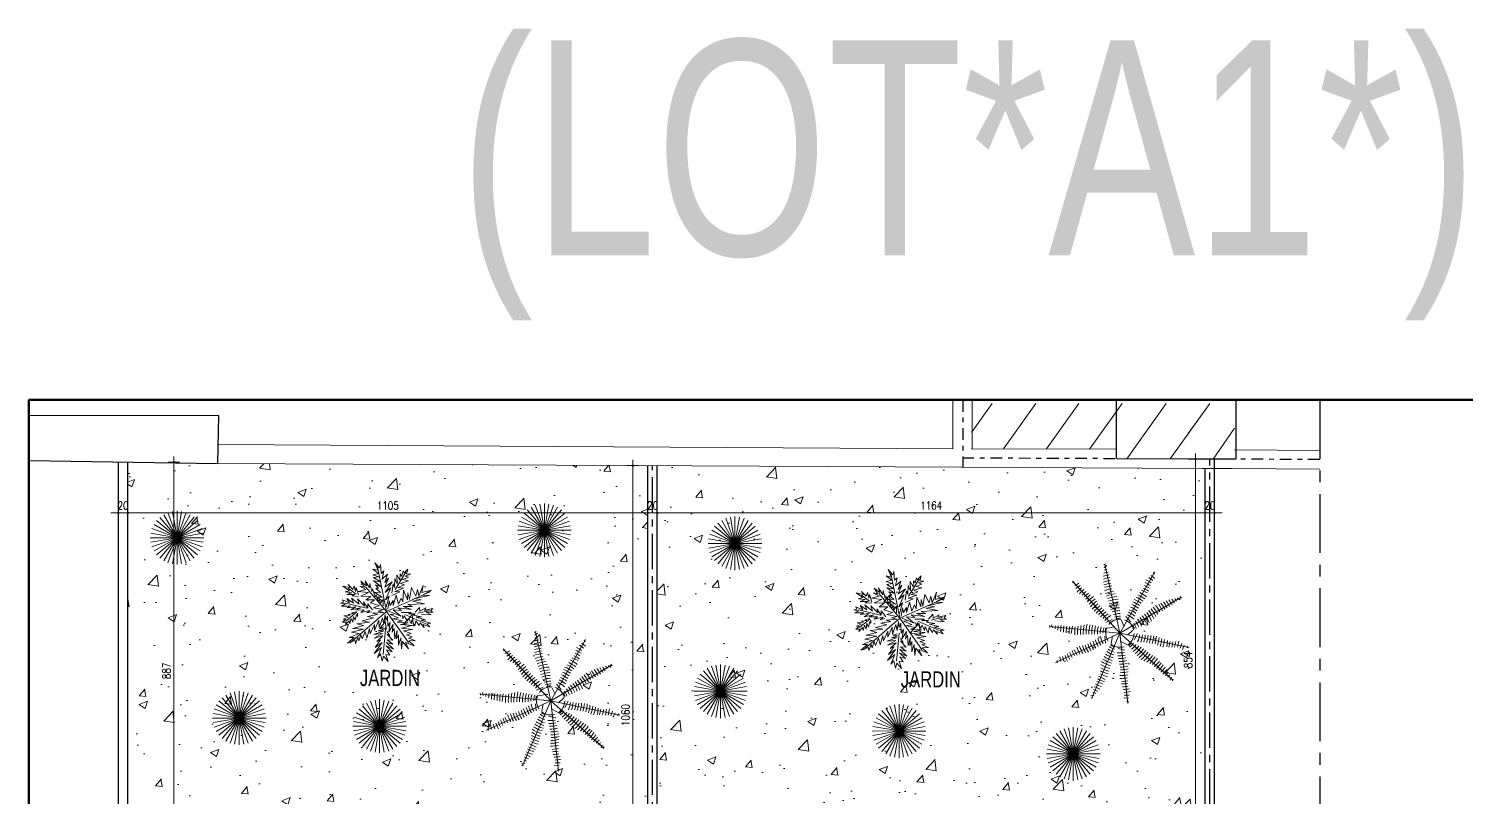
# Model space of a CAD drawing. Header units: millimetres. Extents: x 906 to 2589, y -1235 to -637.
# Drawn here: x 2450.65 to 2481.19, y -1209.36 to -1193.04 of the extents above; entities that cross this region are included whole.
import ezdxf

# ---------------------------------------------------------------- set-up
doc = ezdxf.new("R2010")
doc.units = ezdxf.units.MM
for name, pattern in [('AXES', [2, 1.25, -0.25, 0.25, -0.25]), ('DASHDOT2', [0.5, 0.25, -0.125, 0, -0.125]), ('DIVIDE2', [0.625, 0.25, -0.125, 0, -0.125, 0, -0.125])]:
    doc.linetypes.add(name, pattern=pattern)
doc.layers.get('DEFPOINTS').update_dxf_attribs({"color": 255, "lineweight": 13})
doc.layers.add('1', color=7, linetype='Continuous')
doc.layers.add('AXE', color=7, linetype='AXES')
for name, color, linetype, lineweight in [('A-signe', 7, 'Continuous', 9), ('AXE LIMITE', 1, 'AXES', 30), ('CLOTURE EXISTANT', 7, 'Continuous', 20), ('construction existante', 7, 'Continuous', 30), ('DIM.', 4, 'Continuous', 25), ('ESCALIER', 7, 'Continuous', 20), ('MUR 0.25', 7, 'Continuous', 25), ('mur 0.8', 7, 'Continuous', 80), ('TEXTE', 7, 'Continuous', 20), ('vegetation', 95, 'Continuous', 15), ('VERDURE', 103, 'Continuous', 15)]:
    doc.layers.add(name, color=color, linetype=linetype, lineweight=lineweight)
doc.layers.add('HACH', color=7, linetype='Continuous', lineweight=5, true_color=0xd1d1d1)
doc.styles.add('atef', font='romans.shx', dxfattribs={"width": 0.8})
doc.styles.add('ATT', font='TXT')
doc.styles.add('STYLE4', font='swisscl.ttf')
doc.dimstyles.new('COTEXT', dxfattribs={"dimscale": 0, "dimtxt": 0.17, "dimasz": 0.08, "dimexe": 0.015, "dimexo": 0.015, "dimgap": 0.07, "dimtad": 1, "dimdec": 0, "dimlfac": 100, "dimzin": 0, "dimdsep": 46, "dimtxsty": 'atef', "dimblk": 'SIG2', "dimcen": 0.15, "dimse1": 1, "dimse2": 1, "dimclrd": 256, "dimclre": 6, "dimclrt": 2, "dimadec": 0, "dimazin": 0, "dimtfac": 0.5, "dimtdec": 0, "dimtix": 1, "dimtmove": 2, "dimatfit": 1, "dimldrblk": 'SIG2', "dimfxl": 0.18, "dimtolj": 1, "dimtzin": 0, "dimlwd": 18, "dimarcsym": 0})

# ---------------------------------------------------------------- blocks, each defined once
blk = doc.blocks.new('SIG2')
at = {"layer": 'A-signe'}
for p, q in [((-1.5, 0), (-0.5, 0)), ((-0.5, 0), (0.5, 0)), ((0, 1.5), (0, 0.5)), ((0, 0.5), (0, -0.5)), ((0.5, 0), (1.5, 0)), ((0, -0.5), (0, -1.5))]:
    blk.add_line(p, q, dxfattribs=at)
at = {"layer": 'A-signe', "const_width": 0.3}
blk.add_lwpolyline([(-0.15, 0, 1), (0.15, 0, 1)], format="xyb", close=True, dxfattribs=at)
blk = doc.blocks.new('*D245')
at = {"layer": 'DEFPOINTS', "color": 0, "transparency": 16777216}
for p in [(2475.64, -1203.321), (2475.64, -1203.321), (2475.84, -1203.321)]:
    blk.add_point(p, dxfattribs=at)
at = {"layer": 'DIM.', "lineweight": 18, "transparency": 16777216}
for p, q in [((2475.56, -1203.321), (2475.48, -1203.321)), ((2475.84, -1203.321), (2475.64, -1203.321)), ((2475.92, -1203.321), (2476, -1203.321))]:
    blk.add_line(p, q, dxfattribs=at)
at = {"layer": 'DIM.', "lineweight": 18, "transparency": 16777216, "xscale": 0.08, "yscale": 0.08, "zscale": 0.08}
blk.add_blockref('SIG2', (2475.64, -1203.321), dxfattribs=at)
at = {"layer": 'DIM.', "lineweight": 18, "transparency": 16777216, "xscale": 0.08, "yscale": 0.08, "zscale": 0.08, "rotation": 180}
blk.add_blockref('SIG2', (2475.84, -1203.321), dxfattribs=at)
at = {"layer": 'DIM.', "color": 2, "lineweight": 13, "transparency": 16777216, "insert": (2475.74, -1203.166), "char_height": 0.17, "attachment_point": 5, "style": 'atef'}
blk.add_mtext('\\A1;20', dxfattribs=at)
blk = doc.blocks.new('*D83')
at = {"layer": 'DEFPOINTS', "color": 0, "transparency": 16777216}
for p in [(2464, -1202.99), (2464, -1203.321), (2475.64, -1203.321)]:
    blk.add_point(p, dxfattribs=at)
at = {"layer": 'DIM.', "lineweight": 18, "transparency": 16777216}
blk.add_line((2475.56, -1203.321), (2464.08, -1203.321), dxfattribs=at)
at = {"layer": 'DIM.', "lineweight": 18, "transparency": 16777216, "xscale": 0.08, "yscale": 0.08, "zscale": 0.08, "rotation": 180}
blk.add_blockref('SIG2', (2464, -1203.321), dxfattribs=at)
at = {"layer": 'DIM.', "lineweight": 18, "transparency": 16777216, "xscale": 0.08, "yscale": 0.08, "zscale": 0.08}
blk.add_blockref('SIG2', (2475.64, -1203.321), dxfattribs=at)
at = {"layer": 'DIM.', "color": 2, "lineweight": 13, "transparency": 16777216, "insert": (2469.82, -1203.166), "char_height": 0.17, "attachment_point": 5, "style": 'atef'}
blk.add_mtext('\\A1;1164', dxfattribs=at)
blk = doc.blocks.new('*D84')
at = {"layer": 'DEFPOINTS', "color": 0, "transparency": 16777216}
for p in [(2463.8, -1203.321), (2463.8, -1203.424), (2464, -1203.321)]:
    blk.add_point(p, dxfattribs=at)
at = {"layer": 'DIM.', "lineweight": 18, "transparency": 16777216}
for p, q in [((2463.72, -1203.321), (2463.64, -1203.321)), ((2464, -1203.321), (2463.8, -1203.321)), ((2464.08, -1203.321), (2464.16, -1203.321))]:
    blk.add_line(p, q, dxfattribs=at)
at = {"layer": 'DIM.', "lineweight": 18, "transparency": 16777216, "xscale": 0.08, "yscale": 0.08, "zscale": 0.08}
blk.add_blockref('SIG2', (2463.8, -1203.321), dxfattribs=at)
at = {"layer": 'DIM.', "lineweight": 18, "transparency": 16777216, "xscale": 0.08, "yscale": 0.08, "zscale": 0.08, "rotation": 180}
blk.add_blockref('SIG2', (2464, -1203.321), dxfattribs=at)
at = {"layer": 'DIM.', "color": 2, "lineweight": 13, "transparency": 16777216, "insert": (2463.9, -1203.166), "char_height": 0.17, "attachment_point": 5, "style": 'atef'}
blk.add_mtext('\\A1;20', dxfattribs=at)
blk = doc.blocks.new('*D85')
at = {"layer": 'DEFPOINTS', "color": 0, "transparency": 16777216}
for p in [(2475.434, -1202.178), (2475.672, -1202.178), (2475.64, -1210.714)]:
    blk.add_point(p, dxfattribs=at)
at = {"layer": 'DIM.', "lineweight": 18, "transparency": 16777216}
blk.add_line((2475.434, -1210.634), (2475.434, -1202.258), dxfattribs=at)
at = {"layer": 'DIM.', "lineweight": 18, "transparency": 16777216, "xscale": 0.08, "yscale": 0.08, "zscale": 0.08}
for p, rotation in [((2475.434, -1202.178), 90), ((2475.434, -1210.714), 270)]:
    blk.add_blockref('SIG2', p, dxfattribs=dict(at, rotation=rotation))
at = {"layer": 'DIM.', "color": 2, "transparency": 16777216, "insert": (2475.279, -1206.446), "char_height": 0.17, "attachment_point": 5, "rotation": 90, "style": 'atef'}
blk.add_mtext('\\A1;854', dxfattribs=at)
blk = doc.blocks.new('12PPLT15')
at = {"color": 0, "linetype": 'ByBlock'}
for p, q in [((0.013, -0.001), (-0.088, 0.491)), ((0.105, 0.233), (0.218, 0.416)), ((-0.311, 0.181), (-0.394, 0.245)), ((0.013, -0.001), (-0.211, 0.261)), ((0.013, -0.001), (0.471, 0.206)), ((-0.197, 0.032), (-0.424, 0.087)), ((0.344, -0.02), (0.467, 0.009)), ((-0.304, -0.006), (-0.415, -0.1)), ((0.013, -0.001), (-0.373, -0.336)), ((0.013, -0.001), (0.245, -0.333)), ((0.205, -0.033), (0.429, -0.132)), ((0.006, -0.159), (-0.023, -0.458))]:
    blk.add_line(p, q, dxfattribs=at)
for points in [[(0.008, 0.049), (0.041, 0.162), (0.002, 0.122), (0.057, 0.248), (-0.001, 0.2), (0.073, 0.313), (-0.007, 0.258), (0.035, 0.352), (-0.007, 0.306), (0.021, 0.394), (-0.034, 0.342), (-0.015, 0.43), (-0.046, 0.403), (-0.053, 0.497), (-0.063, 0.461), (-0.111, 0.516), (-0.076, 0.436), (-0.134, 0.449), (-0.072, 0.403), (-0.134, 0.388), (-0.069, 0.367), (-0.126, 0.359), (-0.053, 0.313), (-0.126, 0.323), (-0.042, 0.261), (-0.105, 0.281), (-0.072, 0.245), (-0.101, 0.245), (-0.053, 0.2), (-0.12, 0.204), (-0.034, 0.149), (-0.092, 0.151), (-0.04, 0.113)], [(-0.023, 0.057), (-0.023, 0.126), (-0.05, 0.087), (-0.065, 0.126), (-0.076, 0.103), (-0.098, 0.174), (-0.107, 0.155), (-0.136, 0.239), (-0.143, 0.21), (-0.166, 0.294), (-0.17, 0.248), (-0.214, 0.323), (-0.201, 0.271), (-0.262, 0.319), (-0.22, 0.258), (-0.272, 0.268), (-0.208, 0.233), (-0.289, 0.212), (-0.178, 0.2), (-0.26, 0.162), (-0.153, 0.158), (-0.208, 0.12), (-0.117, 0.12), (-0.159, 0.09), (-0.065, 0.061), (-0.126, 0.038), (-0.021, 0.019), (-0.078, 0.003), (-0.021, -0.012), (-0.136, -0.02), (-0.082, -0.035), (-0.191, -0.054), (-0.126, -0.071), (-0.247, -0.1), (-0.17, -0.117), (-0.304, -0.132), (-0.233, -0.152), (-0.344, -0.181), (-0.233, -0.19), (-0.359, -0.223), (-0.279, -0.236), (-0.385, -0.278), (-0.331, -0.278), (-0.401, -0.339), (-0.321, -0.31), (-0.317, -0.345), (-0.291, -0.278), (-0.281, -0.314), (-0.262, -0.249), (-0.247, -0.291), (-0.214, -0.213), (-0.197, -0.284), (-0.17, -0.184), (-0.162, -0.239), (-0.114, -0.139), (-0.114, -0.203), (-0.069, -0.094), (-0.065, -0.171), (-0.03, -0.068), (-0.015, -0.132), (-0.001, -0.035), (0.006, -0.098), (0.021, -0.052), (0.027, -0.159), (0.05, -0.119), (0.038, -0.217), (0.083, -0.142), (0.073, -0.223), (0.092, -0.181), (0.099, -0.291), (0.125, -0.203), (0.119, -0.294), (0.14, -0.249), (0.14, -0.358), (0.163, -0.281), (0.17, -0.397), (0.182, -0.32), (0.245, -0.4), (0.215, -0.333), (0.306, -0.368), (0.251, -0.314), (0.318, -0.31), (0.247, -0.284), (0.283, -0.272), (0.224, -0.249), (0.274, -0.236), (0.193, -0.209), (0.287, -0.194), (0.17, -0.178), (0.28, -0.152), (0.161, -0.142), (0.241, -0.123), (0.125, -0.117), (0.182, -0.1), (0.079, -0.081), (0.138, -0.068), (0.05, -0.033), (0.09, -0.029)], [(0.069, 0.191), (0.083, 0.29), (0.096, 0.252), (0.099, 0.348), (0.125, 0.29), (0.121, 0.388), (0.154, 0.332), (0.157, 0.397), (0.176, 0.374), (0.19, 0.43), (0.199, 0.407), (0.238, 0.449), (0.224, 0.397), (0.266, 0.394), (0.209, 0.374), (0.247, 0.361), (0.182, 0.338), (0.245, 0.323), (0.161, 0.296), (0.203, 0.281), (0.134, 0.252), (0.193, 0.245), (0.102, 0.212), (0.154, 0.206), (0.067, 0.168)], [(-0.289, 0.158), (-0.356, 0.164), (-0.323, 0.177), (-0.411, 0.177), (-0.356, 0.197), (-0.427, 0.206), (-0.382, 0.219), (-0.453, 0.268), (-0.379, 0.252), (-0.394, 0.284), (-0.346, 0.233), (-0.331, 0.271), (-0.317, 0.212), (-0.311, 0.252), (-0.285, 0.17)], [(0.038, 0), (0.163, -0.052), (0.083, 0.015), (0.17, 0.007), (0.134, 0.036), (0.276, 0.019), (0.19, 0.051), (0.289, 0.051), (0.238, 0.071), (0.415, 0.08), (0.289, 0.107), (0.379, 0.12), (0.309, 0.135), (0.467, 0.168), (0.396, 0.17), (0.49, 0.226), (0.389, 0.2), (0.4, 0.275), (0.354, 0.164), (0.341, 0.233), (0.325, 0.162), (0.276, 0.252), (0.257, 0.126), (0.238, 0.197), (0.234, 0.12), (0.193, 0.223), (0.186, 0.099), (0.167, 0.141), (0.14, 0.074), (0.115, 0.17), (0.083, 0.061), (0.083, 0.113), (0.05, 0.061), (0.041, 0.11), (0.027, 0.022)], [(-0.136, 0.015), (-0.185, 0.078), (-0.185, 0.032), (-0.233, 0.099), (-0.22, 0.055), (-0.295, 0.132), (-0.279, 0.074), (-0.359, 0.141), (-0.337, 0.087), (-0.408, 0.135), (-0.382, 0.09), (-0.457, 0.122), (-0.446, 0.097), (-0.476, 0.087), (-0.424, 0.078), (-0.466, 0.055), (-0.369, 0.055), (-0.411, 0.038), (-0.314, 0.049), (-0.366, 0.015), (-0.26, 0.036), (-0.314, 0.013), (-0.224, 0.015), (-0.26, -0.012), (-0.166, 0.009), (-0.197, -0.016), (-0.149, -0.004)], [(0.318, -0.01), (0.364, 0.042), (0.367, 0), (0.431, 0.036), (0.415, 0.009), (0.499, 0.029), (0.483, 0.003), (0.506, -0.01), (0.435, -0.01), (0.486, -0.039), (0.383, -0.029)], [(-0.311, -0.004), (-0.356, -0.016), (-0.34, -0.023), (-0.394, -0.033), (-0.373, -0.042), (-0.44, -0.048), (-0.394, -0.062), (-0.45, -0.084), (-0.421, -0.087), (-0.457, -0.117), (-0.415, -0.117), (-0.424, -0.142), (-0.385, -0.1), (-0.379, -0.132), (-0.363, -0.075), (-0.344, -0.117), (-0.34, -0.054), (-0.321, -0.094), (-0.308, -0.035), (-0.295, -0.054), (-0.295, -0.02)], [(0.17, -0.012), (0.274, -0.012), (0.245, -0.026), (0.318, -0.026), (0.295, -0.042), (0.383, -0.058), (0.328, -0.062), (0.425, -0.09), (0.377, -0.094), (0.483, -0.126), (0.442, -0.132), (0.471, -0.165), (0.4, -0.142), (0.412, -0.171), (0.37, -0.123), (0.36, -0.152), (0.325, -0.1), (0.312, -0.159), (0.28, -0.09), (0.274, -0.132), (0.251, -0.075), (0.234, -0.106), (0.199, -0.048), (0.186, -0.081), (0.182, -0.045)], [(-0.017, -0.165), (-0.063, -0.181), (-0.011, -0.188), (-0.078, -0.209), (-0.015, -0.207), (-0.124, -0.245), (-0.03, -0.236), (-0.12, -0.287), (-0.027, -0.261), (-0.092, -0.322), (-0.05, -0.303), (-0.107, -0.385), (-0.034, -0.333), (-0.12, -0.448), (-0.04, -0.385), (-0.084, -0.49), (-0.053, -0.452), (-0.034, -0.53), (-0.021, -0.477), (0.031, -0.533), (0.006, -0.458), (0.048, -0.465), (0.012, -0.41), (0.073, -0.429), (0.008, -0.368), (0.086, -0.404), (0.012, -0.333), (0.079, -0.349), (0.019, -0.303), (0.079, -0.307), (0.019, -0.245), (0.048, -0.259), (0.019, -0.213)]]:
    blk.add_lwpolyline(points, dxfattribs=at)
at = {"color": 0, "linetype": 'ByBlock', "style": 'ATT', "flags": 3}
blk.add_attdef('ITEM', (-1, -3.75), '', height=1, dxfattribs=at)
blk = doc.blocks.new('C3A9GA8P')
at = {"color": 0, "linetype": 'ByBlock'}
for p, q in [((120.6, 300.6), (124.5, 302.6)), ((121.4, 294.8), (127, 298.5)), ((155, 155), (122.7, 301.5)), ((155, 155), (229.1, 285.4)), ((221.4, 277.3), (228.8, 271)), ((225.8, 284), (228.4, 280.3)), ((155, 155), (53.9, 265.8)), ((54.2, 262.2), (58.5, 263.5)), ((59.3, 255.9), (67.5, 261.1)), ((61.6, 249.7), (70.3, 256)), ((122.2, 252.9), (137.8, 255.6)), ((201, 246.4), (213.1, 240.6)), ((216.2, 273), (224.9, 266.8)), ((82.3, 227), (91.5, 236.7)), ((155, 155), (284.3, 231)), ((238, 216.5), (245.4, 202.4)), ((277.6, 230.1), (282.8, 225.9)), ((282.8, 232.7), (285.9, 229.6)), ((125.2, 177.7), (138.8, 183.8)), ((146.4, 185.5), (155.3, 187.6)), ((157.3, 183.4), (164.2, 169.2)), ((167.4, 190.3), (177.4, 179.3)), ((5.9, 167.3), (5.2, 171.6)), ((155, 155), (5.7, 169.5)), ((11.6, 166.3), (9.9, 172.8)), ((155, 155), (18.4, 93)), ((51.7, 154), (54, 169.8)), ((155, 155), (95.1, 17.5)), ((123.4, 156.3), (124.1, 165.4)), ((128.7, 166), (144.4, 168.2)), ((155, 155), (267.3, 55.5)), ((155, 155), (171.7, 5.9)), ((155, 155), (301.9, 124.8)), ((182.7, 161.6), (171.3, 150.6)), ((181.3, 172.6), (186.1, 164.8)), ((192.4, 154.1), (185.1, 141.2)), ((124.2, 133.7), (122.6, 148.5)), ((144, 125.3), (135.6, 128.8)), ((136.5, 133.4), (139.2, 149)), ((169.8, 130.7), (155.8, 138.1)), ((179.8, 135.4), (173.9, 128.4)), ((256.1, 139.5), (254.4, 126.2)), ((286.2, 133.3), (282.9, 123.1)), ((291.8, 129.6), (288.1, 120.6)), ((299.6, 127.6), (296.9, 123.9)), ((21.9, 92.2), (21.9, 96.8)), ((29.4, 95.1), (27.1, 104.6)), ((36.1, 95.5), (32.7, 105.7)), ((64.1, 108.1), (57.7, 119.9)), ((165.7, 119.2), (151.2, 122.2)), ((239.1, 95.1), (228, 83.7)), ((124, 56.5), (109.7, 63.5)), ((264.4, 61.6), (262, 55.3)), ((171.5, 54.1), (158.3, 51.6)), ((268.4, 57.4), (266.4, 53.6)), ((97.2, 17), (92.9, 17.7)), ((100, 22.1), (93.3, 22.5)), ((173.1, 17.1), (163.4, 17.8)), ((174.9, 23.5), (164.2, 23.5)), ((173.6, 9), (169.3, 10.5))]:
    blk.add_line(p, q, dxfattribs=at)
for radius, start, end in [(126, 100.4195, 106.2498), (132, 100.9275, 105.1598), (138, 101.4793, 104.1717), (126, 130.2087, 136.1349), (120, 129.521, 135.6333), (120, 100.3725, 107.0614), (114, 100.3204, 107.6998), (108, 100.2626, 108.411), (96, 100.12, 110.0324), (108, 55.9081, 62.56), (114, 56.7585, 62.8153), (120, 57.521, 63.6333), (126, 58.2087, 64.1349), (114, 128.7585, 134.8153), (108, 127.9081, 134.56), (96, 125.8735, 135.8176), (90, 125.8134, 136.7857), (84, 126.323, 137.8976), (78, 126.9117, 139.1885), (90, 98.6182, 109.9747), (84, 96.8812, 109.9088), (78, 94.8465, 109.8326), (72, 92.7838, 109.8615), (66, 92.3455, 110.0508), (60, 91.8192, 110.278), (66, 53.4982, 67.7327), (72, 54.3794, 67.77), (78, 54.9117, 67.1885), (84, 54.323, 65.8976), (90, 53.8134, 64.7857), (96, 53.8735, 63.8176), (96, 28.12, 38.0324), (108, 28.2626, 36.411), (114, 28.3204, 35.6998), (120, 28.3725, 35.0614), (126, 28.4195, 34.2498), (132, 28.9275, 33.1598), (138, 29.4793, 32.1717), (72, 126.3794, 139.77), (66, 125.4982, 139.7327), (60, 124.4375, 139.688), (54, 123.1356, 139.6333), (48, 120.9103, 139.5649), (42, 117.6039, 139.4771), (30, 85.9868, 142.8343), (54, 91.1752, 110.5557), (48, 90.3691, 110.1574), (42, 89.3305, 109.0606), (36, 87.9414, 107.5931), (30, 13.9868, 70.8343), (42, 45.6039, 67.4771), (48, 48.9103, 67.5649), (54, 51.1356, 67.6333), (60, 52.4375, 67.688), (48, 18.3691, 38.1574), (54, 19.1752, 38.5557), (60, 19.8192, 38.278), (66, 20.3455, 38.0508), (72, 20.7838, 37.8615), (78, 22.8465, 37.8326), (84, 24.8812, 37.9088), (90, 26.6182, 37.9747), (138, 173.4793, 176.1717), (132, 172.9275, 177.1598), (126, 172.4195, 178.2498), (120, 172.3725, 179.0614), (114, 172.3204, 179.6998), (108, 172.2626, 180.411), (96, 172.12, 182.0324), (90, 170.6182, 181.9747), (84, 168.8812, 181.9088), (78, 166.8465, 181.8326), (72, 164.7838, 181.8615), (66, 164.3455, 182.0508), (60, 163.8192, 182.278), (54, 163.1752, 182.5557), (48, 162.3691, 182.1574), (42, 161.3305, 181.0606), (36, 159.9414, 179.5931), (30, 157.9868, 214.8343), (30, 301.9868, 358.8343), (36, 15.9414, 35.5931), (42, 17.3305, 37.0606), (96, 197.8735, 207.8176), (90, 197.8134, 208.7857), (84, 198.323, 209.8976), (78, 198.9117, 211.1885), (72, 198.3794, 211.77), (66, 197.4982, 211.7327), (60, 196.4375, 211.688), (54, 195.1356, 211.6333), (48, 192.9103, 211.5649), (42, 189.6039, 211.4771), (36, 231.9414, 251.5931), (30, 229.9868, 286.8343), (36, 303.9414, 323.5931), (42, 305.3305, 325.0606), (48, 306.3691, 326.1574), (54, 307.1752, 326.5557), (42, 333.6039, 355.4771), (48, 336.9103, 355.5649), (54, 339.1356, 355.6333), (60, 340.4375, 355.688), (66, 341.4982, 355.7327), (72, 342.3794, 355.77), (78, 342.9117, 355.1885), (84, 342.323, 353.8976), (90, 341.8134, 352.7857), (96, 341.8735, 351.8176), (108, 343.9081, 350.56), (114, 344.7585, 350.8153), (120, 345.521, 351.6333), (126, 346.2087, 352.1349), (126, 202.2087, 208.1349), (120, 201.521, 207.6333), (114, 200.7585, 206.8153), (108, 199.9081, 206.56), (72, 236.7838, 253.8615), (66, 236.3455, 254.0508), (60, 235.8192, 254.278), (54, 235.1752, 254.5557), (48, 234.3691, 254.1574), (42, 233.3305, 253.0606), (42, 261.6039, 283.4771), (48, 264.9103, 283.5649), (54, 267.1356, 283.6333), (60, 268.4375, 283.688), (60, 307.8192, 326.278), (66, 308.3455, 326.0508), (72, 308.7838, 325.8615), (78, 310.8465, 325.8326), (84, 312.8812, 325.9088), (90, 314.6182, 325.9747), (96, 316.12, 326.0324), (108, 316.2626, 324.411), (96, 244.12, 254.0324), (90, 242.6182, 253.9747), (84, 240.8812, 253.9088), (78, 238.8465, 253.8326), (66, 269.4982, 283.7327), (90, 269.8134, 280.7857), (72, 270.3794, 283.77), (84, 270.323, 281.8976), (78, 270.9117, 283.1885), (114, 316.3204, 323.6998), (120, 316.3725, 323.0614), (126, 316.4195, 322.2498), (132, 316.9275, 321.1598), (138, 317.4793, 320.1717), (132, 244.9275, 249.1598), (126, 244.4195, 250.2498), (120, 244.3725, 251.0614), (114, 244.3204, 251.6998), (108, 244.2626, 252.411), (96, 269.8735, 279.8176), (108, 271.9081, 278.56), (114, 272.7585, 278.8153), (120, 273.521, 279.6333), (126, 274.2087, 280.1349), (138, 245.4793, 248.1717)]:
    blk.add_arc((155, 155), radius, start, end, dxfattribs=at)
blk = doc.blocks.new('*D86')
at = {"layer": 'DEFPOINTS', "color": 0, "transparency": 16777216}
for p in [(2452.75, -1203.321), (2463.8, -1203.321), (2452.75, -1203.69)]:
    blk.add_point(p, dxfattribs=at)
at = {"layer": 'DIM.', "lineweight": 18, "transparency": 16777216}
blk.add_line((2463.72, -1203.321), (2452.83, -1203.321), dxfattribs=at)
at = {"layer": 'DIM.', "lineweight": 18, "transparency": 16777216, "xscale": 0.08, "yscale": 0.08, "zscale": 0.08, "rotation": 180}
blk.add_blockref('SIG2', (2452.75, -1203.321), dxfattribs=at)
at = {"layer": 'DIM.', "lineweight": 18, "transparency": 16777216, "xscale": 0.08, "yscale": 0.08, "zscale": 0.08}
blk.add_blockref('SIG2', (2463.8, -1203.321), dxfattribs=at)
at = {"layer": 'DIM.', "color": 2, "lineweight": 13, "transparency": 16777216, "insert": (2458.275, -1203.166), "char_height": 0.17, "attachment_point": 5, "style": 'atef'}
blk.add_mtext('\\A1;1105', dxfattribs=at)
blk = doc.blocks.new('*D87')
at = {"layer": 'DEFPOINTS', "color": 0, "transparency": 16777216}
for p in [(2452.55, -1202.476), (2452.55, -1203.321), (2452.75, -1203.321)]:
    blk.add_point(p, dxfattribs=at)
at = {"layer": 'DIM.', "lineweight": 18, "transparency": 16777216}
for p, q in [((2452.47, -1203.321), (2452.39, -1203.321)), ((2452.75, -1203.321), (2452.55, -1203.321)), ((2452.83, -1203.321), (2452.91, -1203.321))]:
    blk.add_line(p, q, dxfattribs=at)
at = {"layer": 'DIM.', "lineweight": 18, "transparency": 16777216, "xscale": 0.08, "yscale": 0.08, "zscale": 0.08}
blk.add_blockref('SIG2', (2452.55, -1203.321), dxfattribs=at)
at = {"layer": 'DIM.', "lineweight": 18, "transparency": 16777216, "xscale": 0.08, "yscale": 0.08, "zscale": 0.08, "rotation": 180}
blk.add_blockref('SIG2', (2452.75, -1203.321), dxfattribs=at)
at = {"layer": 'DIM.', "color": 2, "lineweight": 13, "transparency": 16777216, "insert": (2452.65, -1203.166), "char_height": 0.17, "attachment_point": 5, "style": 'atef'}
blk.add_mtext('\\A1;20', dxfattribs=at)
blk = doc.blocks.new('*D254')
at = {"layer": 'DEFPOINTS', "color": 0, "transparency": 16777216}
for p in [(2452.75, -1202.241), (2453.73, -1202.241), (2452.75, -1211.114)]:
    blk.add_point(p, dxfattribs=at)
at = {"layer": 'DIM.', "lineweight": 18, "transparency": 16777216}
blk.add_line((2453.73, -1211.034), (2453.73, -1202.321), dxfattribs=at)
at = {"layer": 'DIM.', "lineweight": 18, "transparency": 16777216, "xscale": 0.08, "yscale": 0.08, "zscale": 0.08}
for p, rotation in [((2453.73, -1202.241), 90), ((2453.73, -1211.114), 270)]:
    blk.add_blockref('SIG2', p, dxfattribs=dict(at, rotation=rotation))
at = {"layer": 'DIM.', "color": 2, "transparency": 16777216, "insert": (2453.575, -1206.678), "char_height": 0.17, "attachment_point": 5, "rotation": 90, "style": 'atef'}
blk.add_mtext('\\A1;887', dxfattribs=at)
blk = doc.blocks.new('*D248')
at = {"layer": 'DEFPOINTS', "color": 0, "transparency": 16777216}
for p in [(2463.482, -1202.318), (2463.8, -1202.318), (2463.8, -1212.914)]:
    blk.add_point(p, dxfattribs=at)
at = {"layer": 'DIM.', "lineweight": 18, "transparency": 16777216}
blk.add_line((2463.482, -1212.834), (2463.482, -1202.398), dxfattribs=at)
at = {"layer": 'DIM.', "lineweight": 18, "transparency": 16777216, "xscale": 0.08, "yscale": 0.08, "zscale": 0.08}
for p, rotation in [((2463.482, -1202.318), 90), ((2463.482, -1212.914), 270)]:
    blk.add_blockref('SIG2', p, dxfattribs=dict(at, rotation=rotation))
at = {"layer": 'DIM.', "color": 2, "transparency": 16777216, "insert": (2463.327, -1207.616), "char_height": 0.17, "attachment_point": 5, "rotation": 90, "style": 'atef'}
blk.add_mtext('\\A1;1060', dxfattribs=at)

msp = doc.modelspace()

# ---------------------------------------------------------------- hatches: boundary and pattern name
at = {"layer": 'vegetation'}
h = msp.add_hatch(dxfattribs=at)
h.set_pattern_fill('AR-CONC', color=103, scale=0.01)
h.set_pattern_definition([(50, (106.2525, 0), (1.8218467, -0.15939086), [0.1905, -2.0955]), (355, (106.2525, 0), (-0.3524342, 1.9105685), [0.1524, -1.6764058]), (100.451445, (106.4043, -0.0133), (1.4694125, 1.7511775), [0.1619001, -1.7809024]), (46.1842, (106.2525, 0.508), (2.7107904, -0.4204233), [0.28575, -3.14325]), (96.63556, (106.4784, 0.473), (2.3740413, 2.4742612), [0.2428502, -2.671356]), (351.18415, (106.2525, 0.508), (2.3740413, 2.4742612), [0.2285997, -2.5145973]), (21, (106.5065, 0.381), (1.5161439, -1.022652), [0.1905, -2.0955]), (326, (106.5065, 0.381), (0.6180203, 1.8418797), [0.1524, -1.6764]), (71.451445, (106.6329, 0.2958), (2.1341642, 0.8192277), [0.1619001, -1.7808994]), (37.5, (106.2525, 0), (0.03088603, 0.84555039), [0, -1.65608, 0, -1.7018, 0, -1.68275]), (7.5, (106.2525, 0), (0.66819663, 1.00180575), [0, -0.97028, 0, -1.61798, 0, -0.64135]), (327.5, (105.6861, 0), (1.35590595, -0.05728744), [0, -0.635, 0, -1.9812, 0, -2.6289]), (317.5, (105.4321, 0), (1.4812918, 0.2542649), [0, -0.8255, 0, -1.31572, 0, -1.8669])])
h.paths.add_polyline_path([(2463.8, -1202.318), (2454.664, -1202.274), (2454.654, -1202.274, -2.392929), (2454.654, -1202.274), (2452.75, -1202.241), (2452.75, -1210.114), (2454.7, -1210.114), (2454.7, -1209.714), (2460.2, -1209.714), (2460.2, -1210.014), (2462.8, -1210.014), (2462.8, -1211.914), (2463.8, -1211.914)])
h = msp.add_hatch(dxfattribs=at)
h.set_pattern_fill('AR-CONC', color=103, scale=0.01)
h.set_pattern_definition([(50, (725.2143, -148.519), (1.8218467, -0.1593909), [0.1905, -2.0955]), (355, (725.2143, -148.519), (-0.3524342, 1.9105685), [0.1524, -1.6764058]), (100.45144, (725.3662, -148.5322), (1.4694125, 1.7511775), [0.1619001, -1.7809024]), (46.1842, (725.2143, -148.011), (2.7107904, -0.4204233), [0.28575, -3.14325]), (96.63556, (725.4402, -148.046), (2.3740413, 2.4742612), [0.2428502, -2.671356]), (351.18415, (725.2143, -148.011), (2.3740413, 2.4742612), [0.2285997, -2.5145973]), (21, (725.4683, -148.138), (1.5161439, -1.022652), [0.1905, -2.0955]), (326, (725.4683, -148.138), (0.6180203, 1.8418797), [0.1524, -1.6764]), (71.451445, (725.5947, -148.2232), (2.1341642, 0.8192277), [0.1619001, -1.7808994]), (37.5, (725.21435, -148.51896), (0.03088603, 0.84555039), [0, -1.65608, 0, -1.7018, 0, -1.68275]), (7.5, (725.21435, -148.519), (0.66819663, 1.00180575), [0, -0.97028, 0, -1.61798, 0, -0.64135]), (327.5, (724.6479, -148.51896), (1.35590595, -0.05728744), [0, -0.635, 0, -1.9812, 0, -2.6289]), (317.5, (724.3939, -148.519), (1.4812918, 0.2542649), [0, -0.8255, 0, -1.31572, 0, -1.8669])])
h.paths.add_polyline_path([(2475.64, -1202.377), (2470.492, -1202.35), (2470.492, -1202.35), (2470.492, -1202.358), (2470.492, -1202.35), (2470.463, -1202.35), (2464, -1202.319), (2464, -1211.914), (2465.3, -1211.914), (2465.3, -1209.714), (2475.64, -1209.714)])

# ---------------------------------------------------------------- linework, layer by layer
at = {"layer": '1', "color": 2, "linetype": 'DASHDOT2'}
msp.add_line((2470.492, -1200.922), (2470.492, -1202.358), dxfattribs=at)
at = {"layer": '1', "color": 10, "linetype": 'DASHDOT2'}
msp.add_line((2473.728, -1202.171), (2470.492, -1202.156), dxfattribs=at)
at = {"layer": '1', "color": 7, "linetype": 'DIVIDE2'}
msp.add_line((2470.492, -1202.156), (2470.492, -1202.35), dxfattribs=at)
msp.add_line((2470.492, -1202.156), (2470.492, -1202.35), dxfattribs=at)
at = {"layer": '1', "color": 7, "linetype": 'Continuous'}
msp.add_line((2476.291, -1202.18), (2475.278, -1202.177), dxfattribs=at)
at = {"layer": '1', "color": 7, "linetype": 'DASHDOT2'}
for p, q in [((2475.859, -1202.18), (2475.278, -1202.177)), ((2478.074, -1202.189), (2476.291, -1202.18))]:
    msp.add_line(p, q, dxfattribs=at)
at = {"layer": 'AXE'}
msp.add_lwpolyline([(2478.074, -1200.922), (2478.074, -1232.691)], dxfattribs=at)
at = {"layer": 'AXE LIMITE', "ltscale": 0.6}
for p, q in [((2463.9, -1212.914), (2463.9, -1202.318)), ((2475.74, -1210.714), (2475.74, -1202.179))]:
    msp.add_line(p, q, dxfattribs=at)
at = {"layer": 'CLOTURE EXISTANT'}
for p, q in [((2470.28, -1200.922), (2470.279, -1201.959)), ((2470.693, -1200.922), (2470.693, -1201.959)), ((2470.279, -1201.959), (2454.654, -1201.871)), ((2473.758, -1201.967), (2470.676, -1201.959)), ((2478.074, -1201.993), (2476.261, -1201.984)), ((2476.854, -1201.987), (2476.291, -1201.984)), ((2470.492, -1202.35), (2454.654, -1202.274)), ((2476.854, -1202.384), (2470.463, -1202.35)), ((2478.074, -1202.39), (2475.278, -1202.375)), ((2478.074, -1202.39), (2475.278, -1202.375))]:
    msp.add_line(p, q, dxfattribs=at)
msp.add_arc((2454.654, -1202.274), 0.000011, 89.7234, 269.7234, dxfattribs=at)
at = {"layer": 'construction existante'}
for p, q in [((2473.758, -1202.161), (2473.758, -1200.922)), ((2476.291, -1200.922), (2476.291, -1202.18)), ((2476.291, -1201.118), (2476.291, -1202.18)), ((2454.664, -1202.274), (2454.682, -1201.253)), ((2450.646, -1202.206), (2454.654, -1202.274)), ((2476.291, -1202.18), (2473.768, -1202.171))]:
    msp.add_line(p, q, dxfattribs=at)
msp.add_arc((2473.768, -1202.161), 0.01, 180, 269.7868, dxfattribs=at)
at = {"layer": 'ESCALIER'}
msp.add_line((2454.682, -1201.253), (2450.646, -1201.253), dxfattribs=at)
at = {"layer": 'HACH'}
for p, q in [((2471.116, -1200.997), (2470.677, -1201.614)), ((2470.677, -1201.614), (2471.116, -1200.997)), ((2472.04, -1200.997), (2471.356, -1201.961)), ((2471.356, -1201.961), (2472.04, -1200.997)), ((2472.959, -1200.997), (2472.266, -1201.963)), ((2473.183, -1201.965), (2473.877, -1200.997)), ((2474.808, -1200.997), (2473.977, -1202.172)), ((2474.893, -1202.175), (2475.737, -1200.997)), ((2475.278, -1201.637), (2475.651, -1201.118)), ((2476.261, -1201.524), (2475.808, -1202.179)), ((2476.261, -1201.524), (2475.808, -1202.179))]:
    msp.add_line(p, q, dxfattribs=at)
at = {"layer": 'MUR 0.25'}
for p, q in [((2452.55, -1211.114), (2452.55, -1202.238)), ((2452.75, -1211.114), (2452.75, -1202.241)), ((2463.8, -1212.914), (2463.8, -1202.318)), ((2464, -1212.914), (2464, -1202.319)), ((2475.64, -1210.714), (2475.64, -1202.378)), ((2475.84, -1210.714), (2475.84, -1202.18)), ((2452.55, -1211.114), (2452.55, -1205.619)), ((2452.75, -1211.114), (2452.75, -1205.619)), ((2475.84, -1210.714), (2475.84, -1205.821))]:
    msp.add_line(p, q, dxfattribs=at)
at = {"layer": 'mur 0.8'}
msp.add_lwpolyline([(2450.646, -1200.922), (2494.646, -1200.922), (2494.646, -1234.307), (2450.646, -1234.307)], close=True, dxfattribs=at)
at = {"layer": 'VERDURE', "linetype": 'Continuous'}
for points in [[(2453.797, -1203.278), (2453.797, -1203.848), (2453.699, -1203.294)], [(2453.895, -1203.294), (2453.797, -1203.848)], [(2461.238, -1203.259), (2461.601, -1203.69), (2461.169, -1203.328)], [(2461.408, -1203.158), (2461.602, -1203.691), (2461.32, -1203.203)], [(2461.602, -1203.121), (2461.602, -1203.691), (2461.504, -1203.137)], [(2461.699, -1203.137), (2461.602, -1203.691)], [(2461.883, -1203.203), (2461.602, -1203.691), (2461.796, -1203.158)], [(2462.034, -1203.328), (2461.602, -1203.691), (2461.965, -1203.258)], [(2453.309, -1203.567), (2453.797, -1203.848), (2453.264, -1203.654)], [(2453.434, -1203.416), (2453.797, -1203.847), (2453.364, -1203.485)], [(2453.603, -1203.315), (2453.797, -1203.848), (2453.515, -1203.36)], [(2454.079, -1203.36), (2453.797, -1203.848), (2453.991, -1203.315)], [(2454.23, -1203.485), (2453.797, -1203.848), (2454.16, -1203.415)], [(2454.33, -1203.654), (2453.797, -1203.848), (2454.285, -1203.567)], [(2461.047, -1203.594), (2461.602, -1203.691)], [(2461.113, -1203.41), (2461.602, -1203.691), (2461.069, -1203.497)], [(2462.135, -1203.497), (2461.602, -1203.691), (2462.09, -1203.41)], [(2462.172, -1203.691), (2461.602, -1203.691), (2462.156, -1203.594)], [(2465.287, -1203.537), (2465.65, -1203.968), (2465.217, -1203.607)], [(2465.456, -1203.437), (2465.65, -1203.969), (2465.368, -1203.482)], [(2465.65, -1203.4), (2465.65, -1203.97), (2465.552, -1203.415)], [(2465.748, -1203.415), (2465.65, -1203.97)], [(2465.932, -1203.482), (2465.65, -1203.97), (2465.844, -1203.437)], [(2466.083, -1203.607), (2465.65, -1203.97), (2466.013, -1203.537)], [(2453.227, -1203.848), (2453.795, -1203.848), (2453.243, -1203.946)], [(2453.243, -1203.751), (2453.797, -1203.848)], [(2453.264, -1204.042), (2453.797, -1203.848), (2453.309, -1204.13)], [(2453.364, -1204.212), (2453.797, -1203.848), (2453.434, -1204.281)], [(2453.515, -1204.337), (2453.797, -1203.848), (2453.603, -1204.381)], [(2453.699, -1204.403), (2453.797, -1203.848), (2453.797, -1204.418)], [(2454.367, -1203.848), (2453.797, -1203.848), (2454.352, -1203.751)], [(2453.895, -1204.403), (2453.797, -1203.848), (2453.991, -1204.381)], [(2454.079, -1204.337), (2453.797, -1203.848), (2454.16, -1204.281)], [(2454.23, -1204.212), (2453.797, -1203.848), (2454.285, -1204.13)], [(2454.33, -1204.042), (2453.797, -1203.848), (2454.352, -1203.946)], [(2461.032, -1203.691), (2461.599, -1203.691), (2461.047, -1203.789)], [(2461.069, -1203.885), (2461.602, -1203.691), (2461.113, -1203.973)], [(2461.169, -1204.055), (2461.602, -1203.691), (2461.238, -1204.124)], [(2461.32, -1204.18), (2461.602, -1203.691), (2461.408, -1204.224)], [(2461.504, -1204.246), (2461.602, -1203.691), (2461.602, -1204.261)], [(2461.699, -1204.246), (2461.602, -1203.691), (2461.796, -1204.224)], [(2461.883, -1204.18), (2461.602, -1203.691), (2461.965, -1204.124)], [(2462.034, -1204.055), (2461.602, -1203.691), (2462.09, -1203.973)], [(2462.135, -1203.885), (2461.602, -1203.691), (2462.156, -1203.789)], [(2465.096, -1203.872), (2465.65, -1203.969)], [(2465.162, -1203.688), (2465.65, -1203.969), (2465.117, -1203.776)], [(2466.183, -1203.776), (2465.65, -1203.97), (2466.138, -1203.688)], [(2466.22, -1203.97), (2465.65, -1203.97), (2466.205, -1203.872)], [(2465.08, -1203.97), (2465.648, -1203.969), (2465.096, -1204.068)], [(2465.117, -1204.164), (2465.65, -1203.97), (2465.162, -1204.252)], [(2465.217, -1204.333), (2465.65, -1203.97), (2465.287, -1204.403)], [(2465.368, -1204.458), (2465.65, -1203.97), (2465.456, -1204.503)], [(2465.552, -1204.524), (2465.65, -1203.97), (2465.65, -1204.54)], [(2465.748, -1204.524), (2465.65, -1203.97), (2465.844, -1204.503)], [(2465.932, -1204.458), (2465.65, -1203.97), (2466.013, -1204.403)], [(2466.083, -1204.333), (2465.65, -1203.97), (2466.138, -1204.252)], [(2466.183, -1204.164), (2465.65, -1203.97), (2466.205, -1204.068)], [(2465.149, -1206.578), (2465.343, -1207.11), (2465.062, -1206.622)], [(2465.343, -1206.541), (2465.343, -1207.111), (2465.246, -1206.556)], [(2465.441, -1206.556), (2465.343, -1207.111)], [(2465.625, -1206.622), (2465.343, -1207.111), (2465.537, -1206.577)], [(2464.855, -1206.829), (2465.343, -1207.11), (2464.81, -1206.917)], [(2464.98, -1206.678), (2465.343, -1207.109), (2464.911, -1206.747)], [(2465.776, -1206.747), (2465.343, -1207.111), (2465.707, -1206.678)], [(2465.876, -1206.916), (2465.343, -1207.111), (2465.832, -1206.829)], [(2454.754, -1207.247), (2455.117, -1207.678), (2454.684, -1207.316)], [(2454.923, -1207.147), (2455.117, -1207.679), (2454.835, -1207.191)], [(2455.117, -1207.11), (2455.117, -1207.68), (2455.019, -1207.125)], [(2455.215, -1207.125), (2455.117, -1207.68)], [(2455.399, -1207.191), (2455.117, -1207.68), (2455.311, -1207.147)], [(2455.55, -1207.316), (2455.117, -1207.68), (2455.48, -1207.247)], [(2464.773, -1207.111), (2465.341, -1207.11), (2464.789, -1207.208)], [(2464.789, -1207.013), (2465.343, -1207.11)], [(2464.81, -1207.304), (2465.343, -1207.111), (2464.855, -1207.392)], [(2464.911, -1207.474), (2465.343, -1207.111), (2464.98, -1207.543)], [(2465.062, -1207.599), (2465.343, -1207.111), (2465.149, -1207.644)], [(2465.246, -1207.665), (2465.343, -1207.111), (2465.343, -1207.681)], [(2465.913, -1207.111), (2465.343, -1207.111), (2465.898, -1207.013)], [(2465.441, -1207.665), (2465.343, -1207.111), (2465.537, -1207.644)], [(2465.625, -1207.599), (2465.343, -1207.111), (2465.707, -1207.543)], [(2465.776, -1207.474), (2465.343, -1207.111), (2465.832, -1207.392)], [(2465.876, -1207.305), (2465.343, -1207.111), (2465.898, -1207.208)], [(2454.629, -1207.398), (2455.117, -1207.679), (2454.584, -1207.486)], [(2455.65, -1207.486), (2455.117, -1207.68), (2455.605, -1207.398)], [(2457.612, -1207.57), (2458.101, -1207.851), (2457.568, -1207.658)], [(2457.737, -1207.419), (2458.1, -1207.85), (2457.668, -1207.489)], [(2457.907, -1207.319), (2458.101, -1207.851), (2457.819, -1207.364)], [(2458.101, -1207.282), (2458.101, -1207.852), (2458.003, -1207.297)], [(2458.198, -1207.297), (2458.101, -1207.852)], [(2458.383, -1207.364), (2458.101, -1207.852), (2458.295, -1207.319)], [(2458.534, -1207.489), (2458.101, -1207.852), (2458.464, -1207.419)], [(2458.634, -1207.658), (2458.101, -1207.852), (2458.589, -1207.57)], [(2468.773, -1207.522), (2469.136, -1207.953), (2468.703, -1207.592)], [(2468.942, -1207.422), (2469.136, -1207.954), (2468.854, -1207.467)], [(2469.136, -1207.385), (2469.136, -1207.955), (2469.038, -1207.4)], [(2469.234, -1207.4), (2469.136, -1207.955)], [(2469.418, -1207.467), (2469.136, -1207.955), (2469.33, -1207.422)], [(2469.569, -1207.592), (2469.136, -1207.955), (2469.499, -1207.522)], [(2454.547, -1207.68), (2455.115, -1207.679), (2454.563, -1207.777)], [(2454.563, -1207.582), (2455.117, -1207.679)], [(2454.584, -1207.874), (2455.117, -1207.68), (2454.629, -1207.962)], [(2454.684, -1208.043), (2455.117, -1207.68), (2454.754, -1208.113)], [(2454.835, -1208.168), (2455.117, -1207.68), (2454.923, -1208.213)], [(2455.019, -1208.234), (2455.117, -1207.68), (2455.117, -1208.25)], [(2455.687, -1207.68), (2455.117, -1207.68), (2455.672, -1207.582)], [(2455.215, -1208.234), (2455.117, -1207.68), (2455.311, -1208.213)], [(2455.399, -1208.168), (2455.117, -1207.68), (2455.48, -1208.113)], [(2455.55, -1208.043), (2455.117, -1207.68), (2455.605, -1207.962)], [(2455.65, -1207.874), (2455.117, -1207.68), (2455.672, -1207.777)], [(2457.531, -1207.852), (2458.098, -1207.851), (2457.546, -1207.95)], [(2457.546, -1207.754), (2458.101, -1207.851)], [(2457.568, -1208.046), (2458.101, -1207.852), (2457.612, -1208.134)], [(2457.668, -1208.215), (2458.101, -1207.852), (2457.737, -1208.285)], [(2457.819, -1208.34), (2458.101, -1207.852), (2457.907, -1208.385)], [(2458.003, -1208.406), (2458.101, -1207.852), (2458.101, -1208.422)], [(2458.671, -1207.852), (2458.101, -1207.852), (2458.655, -1207.754)], [(2458.198, -1208.406), (2458.101, -1207.852), (2458.295, -1208.385)], [(2458.383, -1208.34), (2458.101, -1207.852), (2458.464, -1208.285)], [(2458.534, -1208.215), (2458.101, -1207.852), (2458.589, -1208.134)], [(2458.634, -1208.046), (2458.101, -1207.852), (2458.655, -1207.95)], [(2468.582, -1207.857), (2469.136, -1207.954)], [(2468.648, -1207.673), (2469.136, -1207.954), (2468.603, -1207.761)], [(2469.669, -1207.761), (2469.136, -1207.955), (2469.624, -1207.673)], [(2469.706, -1207.955), (2469.136, -1207.955), (2469.691, -1207.857)], [(2472.836, -1207.87), (2472.836, -1208.44), (2472.738, -1207.886)], [(2468.566, -1207.955), (2469.134, -1207.954), (2468.582, -1208.053)], [(2468.603, -1208.149), (2469.136, -1207.955), (2468.648, -1208.237)], [(2468.703, -1208.318), (2469.136, -1207.955), (2468.773, -1208.388)], [(2468.854, -1208.443), (2469.136, -1207.955), (2468.942, -1208.488)], [(2469.038, -1208.509), (2469.136, -1207.955), (2469.136, -1208.525)], [(2469.234, -1208.509), (2469.136, -1207.955), (2469.33, -1208.488)], [(2469.418, -1208.443), (2469.136, -1207.955), (2469.499, -1208.388)], [(2469.569, -1208.318), (2469.136, -1207.955), (2469.624, -1208.237)], [(2469.669, -1208.149), (2469.136, -1207.955), (2469.691, -1208.053)], [(2472.347, -1208.158), (2472.836, -1208.44), (2472.303, -1208.246)], [(2472.472, -1208.007), (2472.835, -1208.439), (2472.403, -1208.077)], [(2472.642, -1207.907), (2472.836, -1208.44), (2472.554, -1207.952)], [(2472.933, -1207.886), (2472.836, -1208.44)], [(2473.118, -1207.952), (2472.836, -1208.44), (2473.03, -1207.907)], [(2473.269, -1208.077), (2472.836, -1208.44), (2473.199, -1208.007)], [(2473.369, -1208.246), (2472.836, -1208.44), (2473.324, -1208.158)], [(2472.266, -1208.44), (2472.833, -1208.439), (2472.281, -1208.538)], [(2472.281, -1208.342), (2472.836, -1208.44)], [(2472.303, -1208.634), (2472.836, -1208.44), (2472.347, -1208.722)], [(2472.403, -1208.803), (2472.836, -1208.44), (2472.472, -1208.873)], [(2472.554, -1208.928), (2472.836, -1208.44), (2472.642, -1208.973)], [(2472.738, -1208.995), (2472.836, -1208.44), (2472.836, -1209.01)], [(2473.406, -1208.44), (2472.836, -1208.44), (2473.39, -1208.342)], [(2472.933, -1208.995), (2472.836, -1208.44), (2473.03, -1208.973)], [(2473.118, -1208.928), (2472.836, -1208.44), (2473.199, -1208.873)], [(2473.269, -1208.804), (2472.836, -1208.44), (2473.324, -1208.722)], [(2473.369, -1208.634), (2472.836, -1208.44), (2473.39, -1208.538)]]:
    msp.add_lwpolyline(points, dxfattribs=at)

# ---------------------------------------------------------------- block references
at = {"layer": 'VERDURE'}
for name, p, xscale, yscale, zscale in [('12PPLT15', (2458.223, -1205.412), 2, 2, 2), ('C3A9GA8P', (2472.279, -1207.427), 0.01, 0.01, 0.01), ('12PPLT15', (2469.129, -1205.558), 2, 2, 2), ('C3A9GA8P', (2460.185, -1208.865), 0.01, 0.01, 0.01)]:
    msp.add_blockref(name, p, dxfattribs=dict(at, xscale=xscale, yscale=yscale, zscale=zscale))

# ---------------------------------------------------------------- texts
at = {"layer": 'TEXTE', "style": 'STYLE4'}
for s, height, p in [('(LOT*A1*)', 4.5727, (2459.803, -1197.853)), ('JARDIN', 0.3448, (2457.682, -1207)), ('JARDIN', 0.3448, (2469.173, -1207.03))]:
    msp.add_text(s, height=height, dxfattribs=at).set_placement(p)

# ---------------------------------------------------------------- dimensions: what is measured, and where the dimension line sits
at = {"layer": 'DIM.'}
for base, p1, p2, picture, middle in [((2475.434, -1202.178), (2475.64, -1210.714), (2475.672, -1202.178), '*D85', (2475.279, -1206.446)), ((2453.73, -1202.241), (2452.75, -1211.114), (2452.75, -1202.241), '*D254', (2453.575, -1206.678)), ((2463.482, -1202.318), (2463.8, -1212.914), (2463.8, -1202.318), '*D248', (2463.327, -1207.616))]:
    dim = msp.add_linear_dim(base=base, p1=p1, p2=p2, angle=90, dimstyle='COTEXT', override={"dimscale": 1}, dxfattribs=at)
    dim.commit()
    dim.dimension.update_dxf_attribs({"geometry": picture, "text_midpoint": middle})
at = {"layer": 'DIM.', "lineweight": 13}
for base, p1, p2, picture, middle in [((2452.55, -1203.321), (2452.75, -1203.321), (2452.55, -1202.476), '*D87', (2452.65, -1203.166)), ((2464, -1203.321), (2475.64, -1203.321), (2464, -1202.99), '*D83', (2469.82, -1203.166)), ((2452.75, -1203.321), (2463.8, -1203.321), (2452.75, -1203.69), '*D86', (2458.275, -1203.166)), ((2463.8, -1203.321), (2464, -1203.321), (2463.8, -1203.424), '*D84', (2463.9, -1203.166)), ((2475.64, -1203.321), (2475.84, -1203.321), (2475.64, -1203.321), '*D245', (2475.74, -1203.166))]:
    dim = msp.add_linear_dim(base=base, p1=p1, p2=p2, dimstyle='COTEXT', override={"dimscale": 1}, dxfattribs=at)
    dim.commit()
    dim.dimension.update_dxf_attribs({"geometry": picture, "text_midpoint": middle})

doc.saveas('drawing.dxf')
